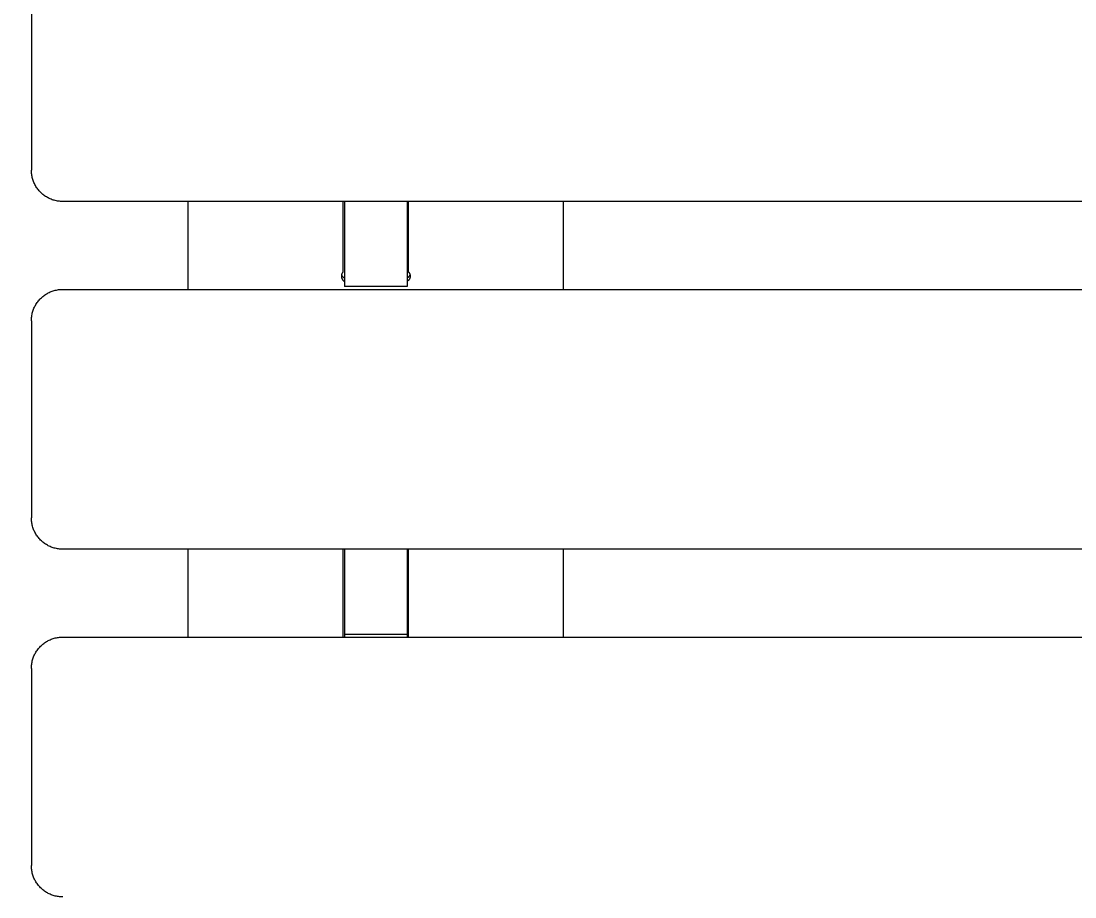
# Model space of a CAD drawing. Header units: inches. Extents: x -6 to 177, y -6 to 113.
# Drawn here: x 1.25 to 7.88, y 73.29 to 78.8 of the extents above; entities that cross this region are included whole.
import ezdxf

# ---------------------------------------------------------------- set-up
doc = ezdxf.new("R2010")
doc.units = ezdxf.units.IN
doc.layers.add('ZANO_R', color=7, linetype='Continuous', lineweight=0)
doc.layers.add('ZANO_W', color=1, linetype='Continuous', lineweight=0)
doc.styles.get("Standard").update_dxf_attribs({"font": 'arial.ttf'})
doc.dimstyles.new('amerykanie', dxfattribs={"dimtxt": 50, "dimasz": 50, "dimexe": 0.5, "dimexo": 0.5, "dimgap": 1, "dimtad": 1, "dimdec": 0, "dimzin": 0, "dimlunit": 5, "dimtxsty": 'Standard', "dimcen": 0.09, "dimclrd": 1, "dimclre": 1, "dimclrt": 1, "dimazin": 0, "dimtfac": 1, "dimtdec": 0, "dimtmove": 0, "dimatfit": 3, "dimfxl": 1, "dimtzin": 0, "dimarcsym": 1})

# ---------------------------------------------------------------- blocks, each defined once
blk = doc.blocks.new('*D358')
at = {"layer": 'ZANO_W', "color": 1, "lineweight": -2}
for p, q in [((1.0133, 111.0108), (-2.1133, 111.0108)), ((-1.6133, 110.0108), (-1.6133, 68.5462)), ((0.7735, 67.5462), (-2.1133, 67.5462))]:
    blk.add_line(p, q, dxfattribs=at)
at = {"layer": 'ZANO_W', "color": 1}
for points in [[(-1.4466, 110.0108), (-1.78, 110.0108), (-1.6133, 111.0108)], [(-1.78, 68.5462), (-1.4466, 68.5462), (-1.6133, 67.5462)]]:
    blk.add_solid(points, dxfattribs=at)
at = {"layer": 'ZANO_W', "color": 1, "insert": (-2.9541, 89.2785), "char_height": 1.625, "attachment_point": 5, "rotation": 90}
blk.add_mtext('43 7/16', dxfattribs=at)

msp = doc.modelspace()

# ---------------------------------------------------------------- linework, layer by layer
at = {"layer": 'ZANO_R'}
for p, q in [((1.31648, 78.95496), (1.31648, 77.86228)), ((1.31659, 77.85556), (1.31648, 77.86228)), ((1.31693, 77.84885), (1.31659, 77.85556)), ((1.31751, 77.84215), (1.31693, 77.84885)), ((1.31831, 77.83548), (1.31751, 77.84215)), ((1.31934, 77.82883), (1.31831, 77.83548)), ((1.32059, 77.82223), (1.31934, 77.82883)), ((1.32207, 77.81567), (1.32059, 77.82223)), ((1.32378, 77.80917), (1.32207, 77.81567)), ((1.3257, 77.80273), (1.32378, 77.80917)), ((1.32784, 77.79635), (1.3257, 77.80273)), ((1.3302, 77.79006), (1.32784, 77.79635)), ((1.33277, 77.78385), (1.3302, 77.79006)), ((1.33556, 77.77773), (1.33277, 77.78385)), ((1.33855, 77.77171), (1.33556, 77.77773)), ((1.34174, 77.76579), (1.33855, 77.77171)), ((1.34514, 77.75999), (1.34174, 77.76579)), ((1.34873, 77.75431), (1.34514, 77.75999)), ((1.35251, 77.74875), (1.34873, 77.75431)), ((1.35648, 77.74333), (1.35251, 77.74875)), ((1.36063, 77.73804), (1.35648, 77.74333)), ((1.36496, 77.7329), (1.36063, 77.73804)), ((1.36947, 77.72791), (1.36496, 77.7329)), ((1.37414, 77.72307), (1.36947, 77.72791)), ((1.37897, 77.7184), (1.37414, 77.72307)), ((1.38396, 77.7139), (1.37897, 77.7184)), ((1.3891, 77.70957), (1.38396, 77.7139)), ((1.39439, 77.70542), (1.3891, 77.70957)), ((1.39981, 77.70145), (1.39439, 77.70542)), ((1.40537, 77.69766), (1.39981, 77.70145)), ((1.41105, 77.69407), (1.40537, 77.69766)), ((1.41686, 77.69068), (1.41105, 77.69407)), ((1.42277, 77.68749), (1.41686, 77.69068)), ((1.42879, 77.68449), (1.42277, 77.68749)), ((1.43491, 77.68171), (1.42879, 77.68449)), ((1.44112, 77.67914), (1.43491, 77.68171)), ((1.44742, 77.67678), (1.44112, 77.67914)), ((1.45379, 77.67464), (1.44742, 77.67678)), ((1.46023, 77.67271), (1.45379, 77.67464)), ((1.46673, 77.67101), (1.46023, 77.67271)), ((1.47329, 77.66953), (1.46673, 77.67101)), ((1.47989, 77.66828), (1.47329, 77.66953)), ((1.48654, 77.66725), (1.47989, 77.66828)), ((1.49321, 77.66645), (1.48654, 77.66725)), ((1.49991, 77.66587), (1.49321, 77.66645)), ((1.50662, 77.66553), (1.49991, 77.66587)), ((1.51334, 77.66541), (1.50662, 77.66553)), ((13.08566, 77.66541), (1.51334, 77.66541)), ((2.30082, 77.66541), (2.30082, 77.11308)), ((3.27729, 77.22392), (3.27729, 77.66541)), ((3.28517, 77.66541), (3.28517, 77.62291)), ((3.28517, 77.62291), (3.28517, 77.23267)), ((3.67891, 77.66541), (3.67891, 77.62291)), ((3.67891, 77.62291), (3.67891, 77.23267)), ((3.68678, 77.66541), (3.68678, 77.22392)), ((4.66325, 77.11308), (4.66325, 77.66541)), ((3.26846, 77.21053), (3.26799, 77.20927)), ((3.26898, 77.21178), (3.26846, 77.21053)), ((3.26953, 77.213), (3.26898, 77.21178)), ((3.27013, 77.21421), (3.26953, 77.213)), ((3.27078, 77.21539), (3.27013, 77.21421)), ((3.27146, 77.21655), (3.27078, 77.21539)), ((3.27218, 77.21769), (3.27146, 77.21655)), ((3.27294, 77.2188), (3.27218, 77.21769)), ((3.27374, 77.21988), (3.27294, 77.2188)), ((3.27457, 77.22094), (3.27374, 77.21988)), ((3.27544, 77.22196), (3.27457, 77.22094)), ((3.27635, 77.22296), (3.27544, 77.22196)), ((3.27729, 77.22392), (3.27635, 77.22296)), ((3.28517, 77.23267), (3.28517, 77.1303)), ((3.67891, 77.23267), (3.67891, 77.1303)), ((3.68678, 77.22392), (3.68772, 77.22296)), ((3.68772, 77.22296), (3.68863, 77.22196)), ((3.68863, 77.22196), (3.6895, 77.22094)), ((3.6895, 77.22094), (3.69033, 77.21988)), ((3.69033, 77.21988), (3.69113, 77.2188)), ((3.69113, 77.2188), (3.69189, 77.21769)), ((3.69189, 77.21769), (3.69262, 77.21655)), ((3.69262, 77.21655), (3.6933, 77.21539)), ((3.6933, 77.21539), (3.69394, 77.21421)), ((3.69394, 77.21421), (3.69454, 77.213)), ((3.69454, 77.213), (3.69509, 77.21178)), ((3.69509, 77.21178), (3.69561, 77.21053)), ((3.69561, 77.21053), (3.69608, 77.20927)), ((3.26578, 77.19741), (3.26577, 77.19606)), ((3.26577, 77.19606), (3.2658, 77.19471)), ((3.26584, 77.19875), (3.26578, 77.19741)), ((3.2658, 77.19471), (3.26588, 77.19337)), ((3.26595, 77.20009), (3.26584, 77.19875)), ((3.26588, 77.19337), (3.266, 77.19203)), ((3.2661, 77.20143), (3.26595, 77.20009)), ((3.266, 77.19203), (3.26618, 77.19069)), ((3.26631, 77.20276), (3.2661, 77.20143)), ((3.26618, 77.19069), (3.26639, 77.18937)), ((3.26655, 77.20409), (3.26631, 77.20276)), ((3.26639, 77.18937), (3.26666, 77.18805)), ((3.26684, 77.2054), (3.26655, 77.20409)), ((3.26666, 77.18805), (3.26697, 77.18674)), ((3.26718, 77.2067), (3.26684, 77.2054)), ((3.26697, 77.18674), (3.26732, 77.18544)), ((3.26756, 77.20799), (3.26718, 77.2067)), ((3.26758, 77.20555), (3.2672, 77.2068)), ((3.26732, 77.18544), (3.26772, 77.18415)), ((3.26799, 77.20927), (3.26756, 77.20799)), ((3.268, 77.20431), (3.26758, 77.20555)), ((3.26772, 77.18415), (3.26816, 77.18288)), ((3.26846, 77.20309), (3.268, 77.20431)), ((3.26816, 77.18288), (3.26865, 77.18162)), ((3.26896, 77.20188), (3.26846, 77.20309)), ((3.26865, 77.18162), (3.26918, 77.18039)), ((3.2695, 77.20069), (3.26896, 77.20188)), ((3.26918, 77.18039), (3.26976, 77.17917)), ((3.27007, 77.19952), (3.2695, 77.20069)), ((3.26976, 77.17917), (3.27037, 77.17797)), ((3.27069, 77.19837), (3.27007, 77.19952)), ((3.27037, 77.17797), (3.27103, 77.1768)), ((3.27135, 77.19724), (3.27069, 77.19837)), ((3.27103, 77.1768), (3.27172, 77.17564)), ((3.27204, 77.19613), (3.27135, 77.19724)), ((3.27172, 77.17564), (3.27246, 77.17452)), ((3.27277, 77.19505), (3.27204, 77.19613)), ((3.27246, 77.17452), (3.27324, 77.17342)), ((3.27354, 77.19399), (3.27277, 77.19505)), ((3.27324, 77.17342), (3.27405, 77.17234)), ((3.27434, 77.19296), (3.27354, 77.19399)), ((3.27405, 77.17234), (3.2749, 77.1713)), ((3.27517, 77.19195), (3.27434, 77.19296)), ((3.2749, 77.1713), (3.27578, 77.17028)), ((3.27604, 77.19098), (3.27517, 77.19195)), ((3.27578, 77.17028), (3.2767, 77.1693)), ((3.27694, 77.19003), (3.27604, 77.19098)), ((3.2767, 77.1693), (3.27766, 77.16835)), ((3.27787, 77.18911), (3.27694, 77.19003)), ((3.27766, 77.16835), (3.27864, 77.16743)), ((3.27883, 77.18823), (3.27787, 77.18911)), ((3.27864, 77.16743), (3.27966, 77.16655)), ((3.27982, 77.18738), (3.27883, 77.18823)), ((3.27966, 77.16655), (3.28071, 77.1657)), ((3.28084, 77.18656), (3.27982, 77.18738)), ((3.28071, 77.1657), (3.28178, 77.16489)), ((3.28188, 77.18578), (3.28084, 77.18656)), ((3.28178, 77.16489), (3.28288, 77.16412)), ((3.28295, 77.18503), (3.28188, 77.18578)), ((3.28288, 77.16412), (3.28401, 77.16339)), ((3.28405, 77.18431), (3.28295, 77.18503)), ((3.28401, 77.16339), (3.28517, 77.16269)), ((3.28517, 77.18364), (3.28405, 77.18431)), ((3.68002, 77.18431), (3.67891, 77.18364)), ((3.68006, 77.16339), (3.67891, 77.16269)), ((3.68112, 77.18503), (3.68002, 77.18431)), ((3.68119, 77.16412), (3.68006, 77.16339)), ((3.68219, 77.18578), (3.68112, 77.18503)), ((3.68229, 77.16489), (3.68119, 77.16412)), ((3.68323, 77.18656), (3.68219, 77.18578)), ((3.68337, 77.1657), (3.68229, 77.16489)), ((3.68425, 77.18738), (3.68323, 77.18656)), ((3.68441, 77.16655), (3.68337, 77.1657)), ((3.68524, 77.18823), (3.68425, 77.18738)), ((3.68543, 77.16743), (3.68441, 77.16655)), ((3.6862, 77.18911), (3.68524, 77.18823)), ((3.68642, 77.16835), (3.68543, 77.16743)), ((3.68713, 77.19003), (3.6862, 77.18911)), ((3.68737, 77.1693), (3.68642, 77.16835)), ((3.68803, 77.19098), (3.68713, 77.19003)), ((3.68829, 77.17028), (3.68737, 77.1693)), ((3.6889, 77.19195), (3.68803, 77.19098)), ((3.68917, 77.1713), (3.68829, 77.17028)), ((3.68974, 77.19296), (3.6889, 77.19195)), ((3.69002, 77.17234), (3.68917, 77.1713)), ((3.69054, 77.19399), (3.68974, 77.19296)), ((3.69084, 77.17342), (3.69002, 77.17234)), ((3.6913, 77.19505), (3.69054, 77.19399)), ((3.69161, 77.17452), (3.69084, 77.17342)), ((3.69203, 77.19613), (3.6913, 77.19505)), ((3.69235, 77.17564), (3.69161, 77.17452)), ((3.69272, 77.19724), (3.69203, 77.19613)), ((3.69304, 77.1768), (3.69235, 77.17564)), ((3.69338, 77.19837), (3.69272, 77.19724)), ((3.6937, 77.17797), (3.69304, 77.1768)), ((3.694, 77.19952), (3.69338, 77.19837)), ((3.69432, 77.17917), (3.6937, 77.17797)), ((3.69458, 77.20069), (3.694, 77.19952)), ((3.69489, 77.18039), (3.69432, 77.17917)), ((3.69512, 77.20188), (3.69458, 77.20069)), ((3.69542, 77.18162), (3.69489, 77.18039)), ((3.69562, 77.20309), (3.69512, 77.20188)), ((3.69591, 77.18288), (3.69542, 77.18162)), ((3.69607, 77.20431), (3.69562, 77.20309)), ((3.69635, 77.18415), (3.69591, 77.18288)), ((3.69649, 77.20555), (3.69607, 77.20431)), ((3.69608, 77.20927), (3.69651, 77.20799)), ((3.69675, 77.18544), (3.69635, 77.18415)), ((3.69687, 77.2068), (3.69649, 77.20555)), ((3.69651, 77.20799), (3.69689, 77.2067)), ((3.69711, 77.18674), (3.69675, 77.18544)), ((3.69689, 77.2067), (3.69723, 77.2054)), ((3.69742, 77.18805), (3.69711, 77.18674)), ((3.69723, 77.2054), (3.69752, 77.20409)), ((3.69768, 77.18937), (3.69742, 77.18805)), ((3.69752, 77.20409), (3.69777, 77.20276)), ((3.6979, 77.19069), (3.69768, 77.18937)), ((3.69777, 77.20276), (3.69797, 77.20143)), ((3.69807, 77.19203), (3.6979, 77.19069)), ((3.69797, 77.20143), (3.69812, 77.20009)), ((3.69819, 77.19337), (3.69807, 77.19203)), ((3.69812, 77.20009), (3.69823, 77.19875)), ((3.69827, 77.19471), (3.69819, 77.19337)), ((3.69823, 77.19875), (3.69829, 77.19741)), ((3.69831, 77.19606), (3.69827, 77.19471)), ((3.69829, 77.19741), (3.69831, 77.19606)), ((1.39981, 77.07705), (1.40537, 77.08083)), ((1.40537, 77.08083), (1.41105, 77.08442)), ((1.41105, 77.08442), (1.41686, 77.08782)), ((1.41686, 77.08782), (1.42277, 77.09101)), ((1.42277, 77.09101), (1.42879, 77.094)), ((1.42879, 77.094), (1.43491, 77.09679)), ((1.43491, 77.09679), (1.44112, 77.09936)), ((1.44112, 77.09936), (1.44742, 77.10172)), ((1.44742, 77.10172), (1.45379, 77.10386)), ((1.45379, 77.10386), (1.46023, 77.10578)), ((1.46023, 77.10578), (1.46673, 77.10749)), ((1.46673, 77.10749), (1.47329, 77.10897)), ((1.47329, 77.10897), (1.47989, 77.11022)), ((1.47989, 77.11022), (1.48654, 77.11125)), ((1.48654, 77.11125), (1.49321, 77.11205)), ((1.49321, 77.11205), (1.49991, 77.11263)), ((1.49991, 77.11263), (1.50662, 77.11297)), ((1.50662, 77.11297), (1.51334, 77.11308)), ((1.51334, 77.11308), (13.08566, 77.11308)), ((3.67891, 77.13026), (3.28517, 77.13026)), ((1.33855, 77.00679), (1.34174, 77.0127)), ((1.34174, 77.0127), (1.34514, 77.0185)), ((1.34514, 77.0185), (1.34873, 77.02419)), ((1.34873, 77.02419), (1.35251, 77.02975)), ((1.35251, 77.02975), (1.35648, 77.03517)), ((1.35648, 77.03517), (1.36063, 77.04046)), ((1.36063, 77.04046), (1.36496, 77.0456)), ((1.36496, 77.0456), (1.36947, 77.05059)), ((1.36947, 77.05059), (1.37414, 77.05542)), ((1.37414, 77.05542), (1.37897, 77.06009)), ((1.37897, 77.06009), (1.38396, 77.0646)), ((1.38396, 77.0646), (1.3891, 77.06893)), ((1.3891, 77.06893), (1.39439, 77.07308)), ((1.39439, 77.07308), (1.39981, 77.07705)), ((1.31831, 76.94302), (1.31934, 76.94967)), ((1.31934, 76.94967), (1.32059, 76.95627)), ((1.32059, 76.95627), (1.32207, 76.96283)), ((1.32207, 76.96283), (1.32378, 76.96933)), ((1.32378, 76.96933), (1.3257, 76.97577)), ((1.3257, 76.97577), (1.32784, 76.98214)), ((1.32784, 76.98214), (1.3302, 76.98844)), ((1.3302, 76.98844), (1.33277, 76.99465)), ((1.33277, 76.99465), (1.33556, 77.00077)), ((1.33556, 77.00077), (1.33855, 77.00679)), ((1.31648, 76.91621), (1.31659, 76.92294)), ((1.31648, 76.91621), (1.31648, 76.76961)), ((1.31659, 76.92294), (1.31693, 76.92965)), ((1.31693, 76.92965), (1.31751, 76.93635)), ((1.31751, 76.93635), (1.31831, 76.94302)), ((1.31648, 76.76961), (1.31648, 75.67693)), ((1.31659, 75.67021), (1.31648, 75.67693)), ((1.31693, 75.6635), (1.31659, 75.67021)), ((1.31751, 75.6568), (1.31693, 75.6635)), ((1.31831, 75.65012), (1.31751, 75.6568)), ((1.31934, 75.64348), (1.31831, 75.65012)), ((1.32059, 75.63688), (1.31934, 75.64348)), ((1.32207, 75.63032), (1.32059, 75.63688)), ((1.32378, 75.62382), (1.32207, 75.63032)), ((1.3257, 75.61738), (1.32378, 75.62382)), ((1.32784, 75.611), (1.3257, 75.61738)), ((1.3302, 75.60471), (1.32784, 75.611)), ((1.33277, 75.5985), (1.3302, 75.60471)), ((1.33556, 75.59238), (1.33277, 75.5985)), ((1.33855, 75.58636), (1.33556, 75.59238)), ((1.34174, 75.58044), (1.33855, 75.58636)), ((1.34514, 75.57464), (1.34174, 75.58044)), ((1.34873, 75.56896), (1.34514, 75.57464)), ((1.35251, 75.5634), (1.34873, 75.56896)), ((1.35648, 75.55798), (1.35251, 75.5634)), ((1.36063, 75.55269), (1.35648, 75.55798)), ((1.36496, 75.54755), (1.36063, 75.55269)), ((1.36947, 75.54256), (1.36496, 75.54755)), ((1.37414, 75.53772), (1.36947, 75.54256)), ((1.37897, 75.53305), (1.37414, 75.53772)), ((1.38396, 75.52855), (1.37897, 75.53305)), ((1.3891, 75.52422), (1.38396, 75.52855)), ((1.39439, 75.52007), (1.3891, 75.52422)), ((1.39981, 75.5161), (1.39439, 75.52007)), ((1.40537, 75.51231), (1.39981, 75.5161)), ((1.41105, 75.50872), (1.40537, 75.51231)), ((1.41686, 75.50533), (1.41105, 75.50872)), ((1.42277, 75.50213), (1.41686, 75.50533)), ((1.42879, 75.49914), (1.42277, 75.50213)), ((1.43491, 75.49636), (1.42879, 75.49914)), ((1.44112, 75.49379), (1.43491, 75.49636)), ((1.44742, 75.49143), (1.44112, 75.49379)), ((1.45379, 75.48929), (1.44742, 75.49143)), ((1.46023, 75.48736), (1.45379, 75.48929)), ((1.46673, 75.48566), (1.46023, 75.48736)), ((1.47329, 75.48418), (1.46673, 75.48566)), ((1.47989, 75.48292), (1.47329, 75.48418)), ((1.48654, 75.4819), (1.47989, 75.48292)), ((1.49321, 75.48109), (1.48654, 75.4819)), ((1.49991, 75.48052), (1.49321, 75.48109)), ((1.50662, 75.48018), (1.49991, 75.48052)), ((1.51334, 75.48006), (1.50662, 75.48018)), ((13.08566, 75.48006), (1.51334, 75.48006)), ((2.30082, 75.48006), (2.30082, 74.92773)), ((3.27729, 74.92773), (3.27729, 75.48006)), ((3.28517, 75.48006), (3.28517, 75.43756)), ((3.28517, 75.43756), (3.28517, 75.04732)), ((3.67891, 75.48006), (3.67891, 75.43756)), ((3.67891, 75.43756), (3.67891, 75.04732)), ((3.68678, 75.48006), (3.68678, 74.92773)), ((4.66325, 74.92773), (4.66325, 75.48006)), ((3.28517, 75.04732), (3.28517, 74.94495)), ((3.67891, 75.04732), (3.67891, 74.94495)), ((1.39439, 74.88773), (1.39981, 74.8917)), ((1.39981, 74.8917), (1.40537, 74.89548)), ((1.40537, 74.89548), (1.41105, 74.89907)), ((1.41105, 74.89907), (1.41686, 74.90247)), ((1.41686, 74.90247), (1.42277, 74.90566)), ((1.42277, 74.90566), (1.42879, 74.90865)), ((1.42879, 74.90865), (1.43491, 74.91143)), ((1.43491, 74.91143), (1.44112, 74.91401)), ((1.44112, 74.91401), (1.44742, 74.91637)), ((1.44742, 74.91637), (1.45379, 74.91851)), ((1.45379, 74.91851), (1.46023, 74.92043)), ((1.46023, 74.92043), (1.46673, 74.92214)), ((1.46673, 74.92214), (1.47329, 74.92362)), ((1.47329, 74.92362), (1.47989, 74.92487)), ((1.47989, 74.92487), (1.48654, 74.9259)), ((1.48654, 74.9259), (1.49321, 74.9267)), ((1.49321, 74.9267), (1.49991, 74.92727)), ((1.49991, 74.92727), (1.50662, 74.92762)), ((1.50662, 74.92762), (1.51334, 74.92773)), ((1.51334, 74.92773), (13.08566, 74.92773)), ((3.28517, 74.94495), (3.28517, 74.92773)), ((3.67891, 74.94491), (3.28517, 74.94491)), ((3.67891, 74.94495), (3.67891, 74.92773)), ((1.33855, 74.82144), (1.34174, 74.82735)), ((1.34174, 74.82735), (1.34514, 74.83315)), ((1.34514, 74.83315), (1.34873, 74.83884)), ((1.34873, 74.83884), (1.35251, 74.84439)), ((1.35251, 74.84439), (1.35648, 74.84982)), ((1.35648, 74.84982), (1.36063, 74.85511)), ((1.36063, 74.85511), (1.36496, 74.86025)), ((1.36496, 74.86025), (1.36947, 74.86524)), ((1.36947, 74.86524), (1.37414, 74.87007)), ((1.37414, 74.87007), (1.37897, 74.87474)), ((1.37897, 74.87474), (1.38396, 74.87925)), ((1.38396, 74.87925), (1.3891, 74.88358)), ((1.3891, 74.88358), (1.39439, 74.88773)), ((1.31831, 74.75767), (1.31934, 74.76431)), ((1.31934, 74.76431), (1.32059, 74.77092)), ((1.32059, 74.77092), (1.32207, 74.77748)), ((1.32207, 74.77748), (1.32378, 74.78398)), ((1.32378, 74.78398), (1.3257, 74.79042)), ((1.3257, 74.79042), (1.32784, 74.79679)), ((1.32784, 74.79679), (1.3302, 74.80309)), ((1.3302, 74.80309), (1.33277, 74.8093)), ((1.33277, 74.8093), (1.33556, 74.81542)), ((1.33556, 74.81542), (1.33855, 74.82144)), ((1.31648, 74.73086), (1.31659, 74.73759)), ((1.31648, 74.73086), (1.31648, 74.58426)), ((1.31659, 74.73759), (1.31693, 74.7443)), ((1.31693, 74.7443), (1.31751, 74.751)), ((1.31751, 74.751), (1.31831, 74.75767)), ((1.31648, 74.58426), (1.31648, 73.49158)), ((1.31659, 73.48486), (1.31648, 73.49158)), ((1.31693, 73.47815), (1.31659, 73.48486)), ((1.31751, 73.47145), (1.31693, 73.47815)), ((1.31831, 73.46477), (1.31751, 73.47145)), ((1.31934, 73.45813), (1.31831, 73.46477)), ((1.32059, 73.45153), (1.31934, 73.45813)), ((1.32207, 73.44497), (1.32059, 73.45153)), ((1.32378, 73.43847), (1.32207, 73.44497)), ((1.3257, 73.43202), (1.32378, 73.43847)), ((1.32784, 73.42565), (1.3257, 73.43202)), ((1.3302, 73.41936), (1.32784, 73.42565)), ((1.33277, 73.41315), (1.3302, 73.41936)), ((1.33556, 73.40703), (1.33277, 73.41315)), ((1.33855, 73.40101), (1.33556, 73.40703)), ((1.34174, 73.39509), (1.33855, 73.40101)), ((1.34514, 73.38929), (1.34174, 73.39509)), ((1.34873, 73.38361), (1.34514, 73.38929)), ((1.35251, 73.37805), (1.34873, 73.38361)), ((1.35648, 73.37263), (1.35251, 73.37805)), ((1.36063, 73.36734), (1.35648, 73.37263)), ((1.36496, 73.3622), (1.36063, 73.36734)), ((1.36947, 73.35721), (1.36496, 73.3622)), ((1.37414, 73.35237), (1.36947, 73.35721)), ((1.37897, 73.3477), (1.37414, 73.35237)), ((1.38396, 73.3432), (1.37897, 73.3477)), ((1.3891, 73.33887), (1.38396, 73.3432)), ((1.39439, 73.33471), (1.3891, 73.33887)), ((1.39981, 73.33074), (1.39439, 73.33471)), ((1.40537, 73.32696), (1.39981, 73.33074)), ((1.41105, 73.32337), (1.40537, 73.32696)), ((1.41686, 73.31998), (1.41105, 73.32337)), ((1.42277, 73.31678), (1.41686, 73.31998)), ((1.42879, 73.31379), (1.42277, 73.31678)), ((1.43491, 73.31101), (1.42879, 73.31379)), ((1.44112, 73.30844), (1.43491, 73.31101)), ((1.44742, 73.30608), (1.44112, 73.30844)), ((1.45379, 73.30394), (1.44742, 73.30608)), ((1.46023, 73.30201), (1.45379, 73.30394)), ((1.46673, 73.30031), (1.46023, 73.30201)), ((1.47329, 73.29883), (1.46673, 73.30031)), ((1.47989, 73.29757), (1.47329, 73.29883)), ((1.48654, 73.29655), (1.47989, 73.29757)), ((1.49321, 73.29574), (1.48654, 73.29655)), ((1.49991, 73.29517), (1.49321, 73.29574)), ((1.50662, 73.29483), (1.49991, 73.29517)), ((1.51334, 73.29471), (1.50662, 73.29483))]:
    msp.add_line(p, q, dxfattribs=at)

# ---------------------------------------------------------------- dimensions: what is measured, and where the dimension line sits
at = {"layer": 'ZANO_W'}
dim = msp.add_linear_dim(base=(-1.6133, 67.54618), p1=(1.51334, 111.01078), p2=(1.27352, 67.54618), angle=90, dimstyle='amerykanie', override={"dimtxt": 1.625, "dimasz": 1, "dimgap": 0.5, "dimdec": 4, "dimaunit": 1, "dimadec": 1, "dimtdec": 4, "dimtmove": 1, "dimfrac": 2}, dxfattribs=at)
dim.commit()
dim.dimension.update_dxf_attribs({"geometry": '*D358', "text_midpoint": (-2.95407, 89.27848)})

doc.saveas('drawing.dxf')
